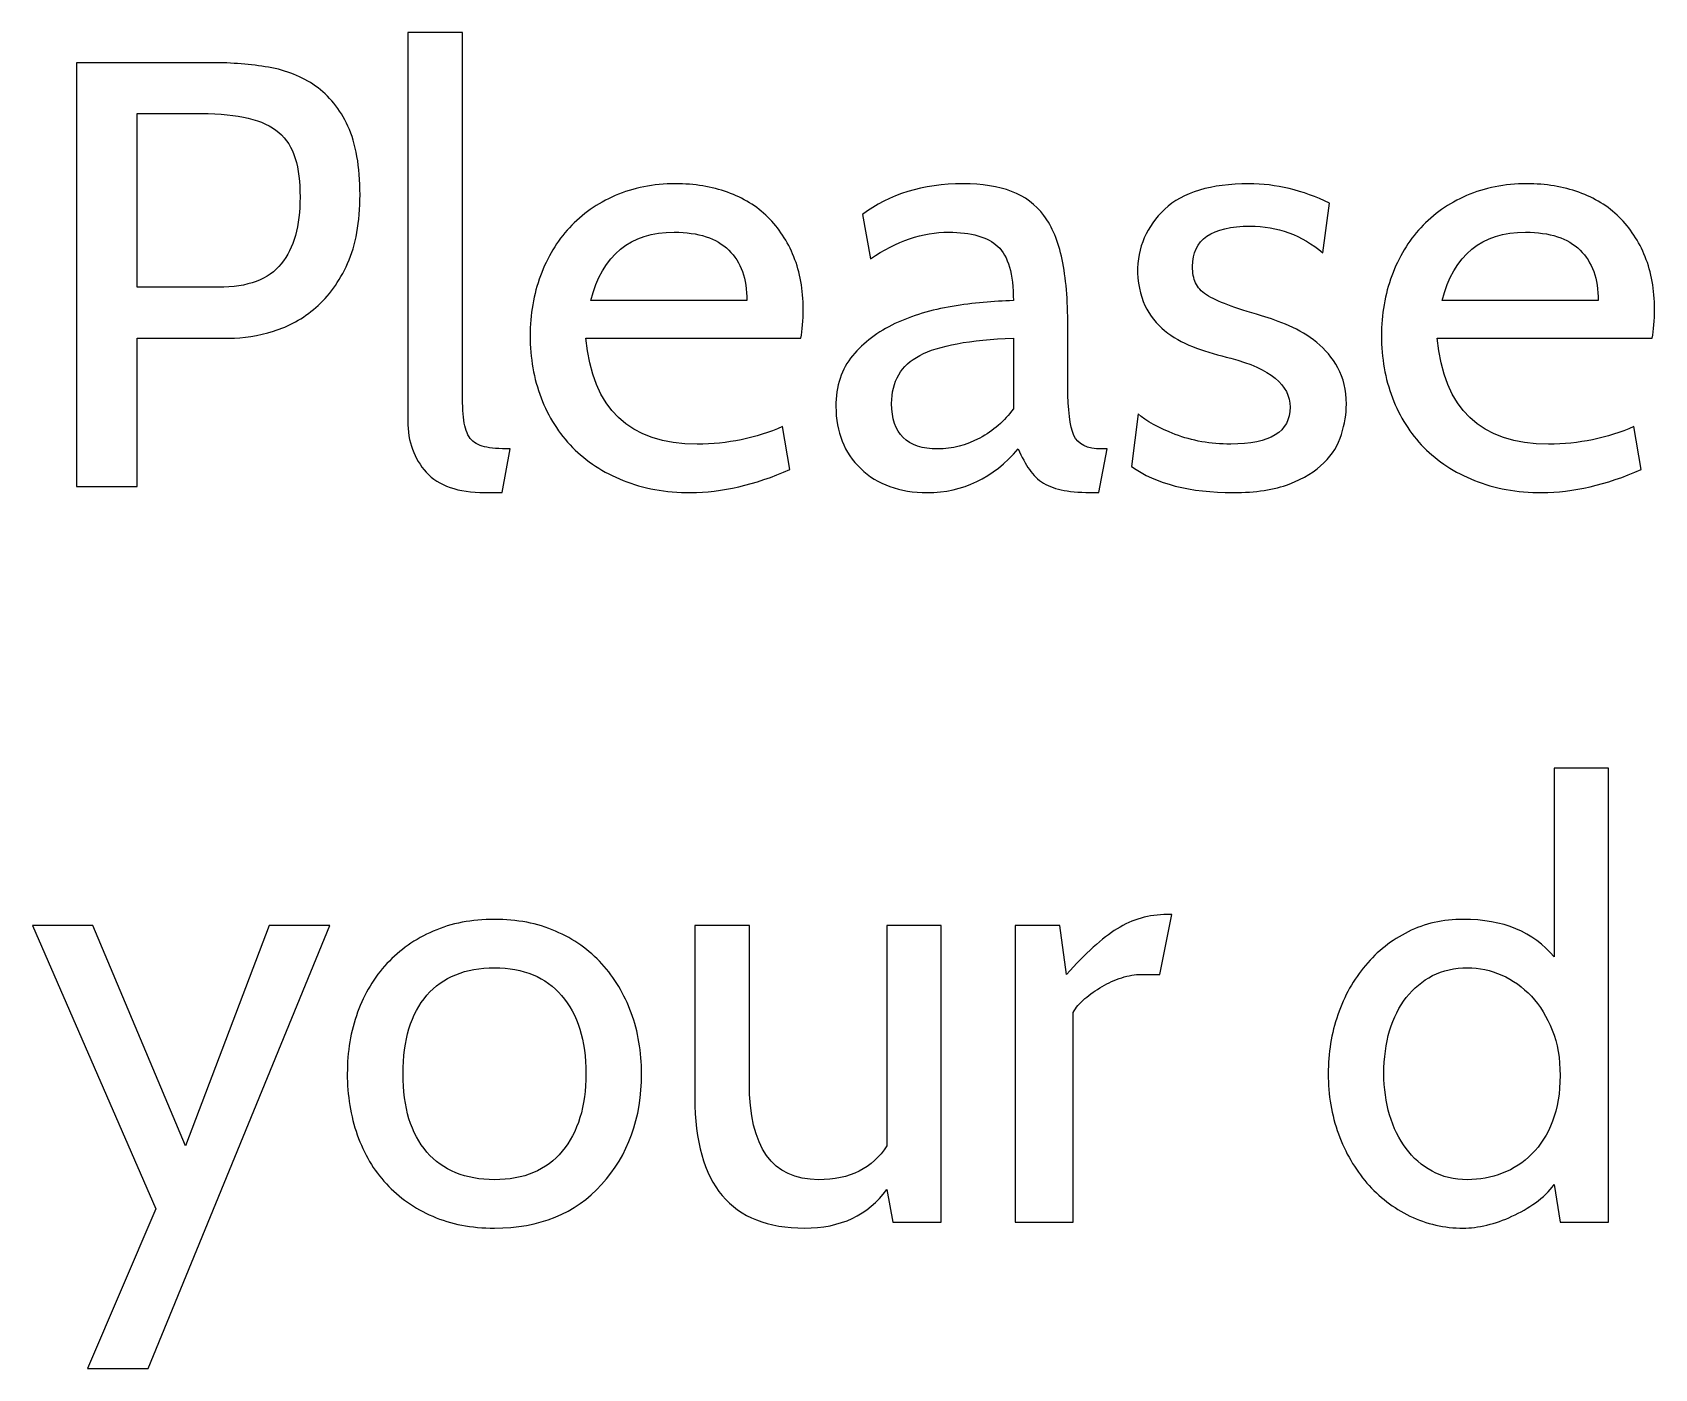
# Model space of a CAD drawing. Header units: centimetres. Extents: x -24 to 24.1, y -20.7 to 0.5.
# Drawn here: x 6.301 to 8.569, y -6.901 to -5.032 of the extents above; entities that cross this region are included whole.
import ezdxf

# ---------------------------------------------------------------- set-up
doc = ezdxf.new("R2010")
doc.units = ezdxf.units.CM
doc.header["$MEASUREMENT"] = 0
doc.layers.add('Layer 1', color=7, linetype='Continuous')

msp = doc.modelspace()

# ---------------------------------------------------------------- linework, layer by layer
at = {"layer": 'Layer 1', "color": 250}
for points, knots in [([(6.96913, -5.61469), (6.96913, -5.61469), (6.95812, -5.67565), (6.95812, -5.67565), (6.95812, -5.67565), (6.95812, -5.67565), (6.93357, -5.67565), (6.93357, -5.67565), (6.93357, -5.67565), (6.89631, -5.67565), (6.86908, -5.66619), (6.85186, -5.64728), (6.85186, -5.64728), (6.83465, -5.62837), (6.82604, -5.60453), (6.82604, -5.57574), (6.82604, -5.57574), (6.82604, -5.57574), (6.82604, -5.03218), (6.82604, -5.03218), (6.82604, -5.03218), (6.82604, -5.03218), (6.90224, -5.03218), (6.90224, -5.03218), (6.90224, -5.03218), (6.90224, -5.03218), (6.90224, -5.53171), (6.90224, -5.53171), (6.90224, -5.53171), (6.90224, -5.54921), (6.90295, -5.56346), (6.90436, -5.57447), (6.90436, -5.57447), (6.90577, -5.58548), (6.90873, -5.59394), (6.91325, -5.59987), (6.91325, -5.59987), (6.91776, -5.6058), (6.9244, -5.60975), (6.93314, -5.61172), (6.93314, -5.61172), (6.94189, -5.6137), (6.95389, -5.61469), (6.96913, -5.61469)], [0, 0, 0, 0, 0.08333333, 0.08333333, 0.08333333, 0.08333333, 0.16666667, 0.16666667, 0.16666667, 0.16666667, 0.25, 0.25, 0.25, 0.25, 0.33333333, 0.33333333, 0.33333333, 0.33333333, 0.41666667, 0.41666667, 0.41666667, 0.41666667, 0.5, 0.5, 0.5, 0.5, 0.58333333, 0.58333333, 0.58333333, 0.58333333, 0.66666667, 0.66666667, 0.66666667, 0.66666667, 0.75, 0.75, 0.75, 0.75, 0.83333333, 0.83333333, 0.83333333, 0.83333333, 1, 1, 1, 1]), ([(6.44758, -5.45975), (6.44758, -5.45975), (6.44758, -5.66718), (6.44758, -5.66718), (6.44758, -5.66718), (6.44758, -5.66718), (6.36291, -5.66718), (6.36291, -5.66718), (6.36291, -5.66718), (6.36291, -5.66718), (6.36291, -5.07451), (6.36291, -5.07451), (6.36291, -5.07451), (6.36291, -5.07451), (6.55257, -5.07451), (6.55257, -5.07451), (6.55257, -5.07451), (6.58023, -5.07451), (6.60647, -5.07663), (6.63131, -5.08086), (6.63131, -5.08086), (6.65614, -5.08509), (6.67802, -5.09384), (6.69692, -5.10711), (6.69692, -5.10711), (6.71583, -5.12037), (6.73093, -5.13914), (6.74222, -5.16341), (6.74222, -5.16341), (6.75351, -5.18768), (6.75916, -5.21957), (6.75916, -5.25909), (6.75916, -5.25909), (6.75916, -5.29747), (6.75337, -5.3295), (6.7418, -5.35518), (6.7418, -5.35518), (6.73023, -5.38086), (6.71541, -5.40147), (6.69735, -5.41699), (6.69735, -5.41699), (6.67929, -5.43251), (6.65953, -5.44352), (6.63808, -5.45001), (6.63808, -5.45001), (6.61663, -5.4565), (6.59603, -5.45975), (6.57627, -5.45975), (6.57627, -5.45975), (6.57627, -5.45975), (6.44758, -5.45975), (6.44758, -5.45975)], [0, 0, 0, 0, 0.07142857, 0.07142857, 0.07142857, 0.07142857, 0.14285714, 0.14285714, 0.14285714, 0.14285714, 0.21428571, 0.21428571, 0.21428571, 0.21428571, 0.28571429, 0.28571429, 0.28571429, 0.28571429, 0.35714286, 0.35714286, 0.35714286, 0.35714286, 0.42857143, 0.42857143, 0.42857143, 0.42857143, 0.5, 0.5, 0.5, 0.5, 0.57142857, 0.57142857, 0.57142857, 0.57142857, 0.64285714, 0.64285714, 0.64285714, 0.64285714, 0.71428571, 0.71428571, 0.71428571, 0.71428571, 0.78571429, 0.78571429, 0.78571429, 0.78571429, 0.85714286, 0.85714286, 0.85714286, 0.85714286, 1, 1, 1, 1]), ([(6.44758, -5.14563), (6.44758, -5.14563), (6.44758, -5.38863), (6.44758, -5.38863), (6.44758, -5.38863), (6.44758, -5.38863), (6.56103, -5.38863), (6.56103, -5.38863), (6.56103, -5.38863), (6.60224, -5.38863), (6.63159, -5.37762), (6.64909, -5.35575), (6.64909, -5.35575), (6.66659, -5.33387), (6.67533, -5.30283), (6.67533, -5.26247), (6.67533, -5.26247), (6.67533, -5.24145), (6.67308, -5.22338), (6.66856, -5.20828), (6.66856, -5.20828), (6.66405, -5.19319), (6.65643, -5.18119), (6.6457, -5.17202), (6.6457, -5.17202), (6.63498, -5.16299), (6.62072, -5.15636), (6.60294, -5.15198), (6.60294, -5.15198), (6.58516, -5.14775), (6.56329, -5.14563), (6.53733, -5.14563), (6.53733, -5.14563), (6.53733, -5.14563), (6.44758, -5.14563), (6.44758, -5.14563)], [0, 0, 0, 0, 0.1, 0.1, 0.1, 0.1, 0.2, 0.2, 0.2, 0.2, 0.3, 0.3, 0.3, 0.3, 0.4, 0.4, 0.4, 0.4, 0.5, 0.5, 0.5, 0.5, 0.6, 0.6, 0.6, 0.6, 0.7, 0.7, 0.7, 0.7, 0.8, 0.8, 0.8, 0.8, 1, 1, 1, 1]), ([(7.37553, -5.45975), (7.37553, -5.45975), (7.07496, -5.45975), (7.07496, -5.45975), (7.07496, -5.45975), (7.08399, -5.55852), (7.13592, -5.60791), (7.23075, -5.60791), (7.23075, -5.60791), (7.27308, -5.60791), (7.31287, -5.59973), (7.35013, -5.58336), (7.35013, -5.58336), (7.35013, -5.58336), (7.36029, -5.64347), (7.36029, -5.64347), (7.36029, -5.64347), (7.31118, -5.66492), (7.2649, -5.67565), (7.22143, -5.67565), (7.22143, -5.67565), (7.18644, -5.67565), (7.15497, -5.67), (7.12703, -5.65871), (7.12703, -5.65871), (7.09909, -5.64742), (7.07552, -5.63204), (7.05633, -5.61257), (7.05633, -5.61257), (7.03714, -5.5931), (7.02247, -5.56995), (7.01231, -5.54314), (7.01231, -5.54314), (7.00215, -5.51633), (6.99707, -5.4874), (6.99707, -5.45636), (6.99707, -5.45636), (6.99707, -5.42644), (7.00186, -5.3985), (7.01146, -5.37254), (7.01146, -5.37254), (7.02106, -5.34657), (7.0346, -5.32414), (7.0521, -5.30523), (7.0521, -5.30523), (7.0696, -5.28632), (7.09091, -5.27136), (7.11602, -5.26036), (7.11602, -5.26036), (7.14114, -5.24935), (7.16922, -5.24384), (7.20027, -5.24384), (7.20027, -5.24384), (7.2268, -5.24384), (7.25107, -5.2478), (7.27308, -5.2557), (7.27308, -5.2557), (7.29509, -5.2636), (7.31386, -5.27517), (7.32938, -5.29041), (7.32938, -5.29041), (7.34491, -5.30565), (7.35704, -5.32414), (7.36579, -5.34587), (7.36579, -5.34587), (7.37454, -5.3676), (7.37891, -5.39201), (7.37891, -5.41911), (7.37891, -5.41911), (7.37891, -5.43491), (7.37779, -5.44846), (7.37553, -5.45975)], [0, 0, 0, 0, 0.05263158, 0.05263158, 0.05263158, 0.05263158, 0.10526316, 0.10526316, 0.10526316, 0.10526316, 0.15789474, 0.15789474, 0.15789474, 0.15789474, 0.21052632, 0.21052632, 0.21052632, 0.21052632, 0.26315789, 0.26315789, 0.26315789, 0.26315789, 0.31578947, 0.31578947, 0.31578947, 0.31578947, 0.36842105, 0.36842105, 0.36842105, 0.36842105, 0.42105263, 0.42105263, 0.42105263, 0.42105263, 0.47368421, 0.47368421, 0.47368421, 0.47368421, 0.52631579, 0.52631579, 0.52631579, 0.52631579, 0.57894737, 0.57894737, 0.57894737, 0.57894737, 0.63157895, 0.63157895, 0.63157895, 0.63157895, 0.68421053, 0.68421053, 0.68421053, 0.68421053, 0.73684211, 0.73684211, 0.73684211, 0.73684211, 0.78947368, 0.78947368, 0.78947368, 0.78947368, 0.84210526, 0.84210526, 0.84210526, 0.84210526, 0.89473684, 0.89473684, 0.89473684, 0.89473684, 1, 1, 1, 1]), ([(7.80395, -5.61469), (7.80395, -5.61469), (7.79209, -5.67565), (7.79209, -5.67565), (7.79209, -5.67565), (7.79209, -5.67565), (7.78617, -5.67565), (7.78617, -5.67565), (7.78617, -5.67565), (7.76923, -5.67565), (7.75512, -5.67466), (7.74383, -5.67268), (7.74383, -5.67268), (7.73255, -5.67071), (7.72295, -5.66732), (7.71505, -5.66252), (7.71505, -5.66252), (7.70715, -5.65773), (7.70051, -5.65138), (7.69515, -5.64347), (7.69515, -5.64347), (7.68979, -5.63557), (7.68457, -5.62598), (7.67949, -5.61469), (7.67949, -5.61469), (7.64449, -5.65533), (7.60216, -5.67565), (7.55249, -5.67565), (7.55249, -5.67565), (7.51354, -5.67565), (7.4825, -5.6645), (7.45935, -5.6422), (7.45935, -5.6422), (7.43621, -5.61991), (7.42464, -5.59098), (7.42464, -5.55542), (7.42464, -5.55542), (7.42464, -5.52663), (7.4324, -5.50293), (7.44792, -5.4843), (7.44792, -5.4843), (7.46345, -5.46567), (7.4832, -5.45071), (7.50719, -5.43943), (7.50719, -5.43943), (7.53118, -5.42814), (7.55785, -5.42009), (7.5872, -5.4153), (7.5872, -5.4153), (7.61655, -5.4105), (7.64506, -5.40782), (7.67271, -5.40725), (7.67271, -5.40725), (7.67271, -5.37), (7.66552, -5.34474), (7.65112, -5.33148), (7.65112, -5.33148), (7.63673, -5.31821), (7.61373, -5.31158), (7.58212, -5.31158), (7.58212, -5.31158), (7.546, -5.31158), (7.50959, -5.324), (7.4729, -5.34883), (7.4729, -5.34883), (7.4729, -5.34883), (7.46189, -5.28703), (7.46189, -5.28703), (7.46189, -5.28703), (7.49915, -5.25824), (7.546, -5.24384), (7.60244, -5.24384), (7.60244, -5.24384), (7.62897, -5.24384), (7.65155, -5.24737), (7.67017, -5.25443), (7.67017, -5.25443), (7.6888, -5.26148), (7.7039, -5.27277), (7.71547, -5.2883), (7.71547, -5.2883), (7.72704, -5.30382), (7.73551, -5.32428), (7.74087, -5.34968), (7.74087, -5.34968), (7.74623, -5.37508), (7.74891, -5.40612), (7.74891, -5.44281), (7.74891, -5.44281), (7.74891, -5.44281), (7.74891, -5.52748), (7.74891, -5.52748), (7.74891, -5.52748), (7.74891, -5.56022), (7.75174, -5.58294), (7.75738, -5.59564), (7.75738, -5.59564), (7.76303, -5.60834), (7.77601, -5.61469), (7.79633, -5.61469), (7.79633, -5.61469), (7.79633, -5.61469), (7.80395, -5.61469), (7.80395, -5.61469)], [0, 0, 0, 0, 0.03703704, 0.03703704, 0.03703704, 0.03703704, 0.07407407, 0.07407407, 0.07407407, 0.07407407, 0.11111111, 0.11111111, 0.11111111, 0.11111111, 0.14814815, 0.14814815, 0.14814815, 0.14814815, 0.18518519, 0.18518519, 0.18518519, 0.18518519, 0.22222222, 0.22222222, 0.22222222, 0.22222222, 0.25925926, 0.25925926, 0.25925926, 0.25925926, 0.2962963, 0.2962963, 0.2962963, 0.2962963, 0.33333333, 0.33333333, 0.33333333, 0.33333333, 0.37037037, 0.37037037, 0.37037037, 0.37037037, 0.40740741, 0.40740741, 0.40740741, 0.40740741, 0.44444444, 0.44444444, 0.44444444, 0.44444444, 0.48148148, 0.48148148, 0.48148148, 0.48148148, 0.51851852, 0.51851852, 0.51851852, 0.51851852, 0.55555556, 0.55555556, 0.55555556, 0.55555556, 0.59259259, 0.59259259, 0.59259259, 0.59259259, 0.62962963, 0.62962963, 0.62962963, 0.62962963, 0.66666667, 0.66666667, 0.66666667, 0.66666667, 0.7037037, 0.7037037, 0.7037037, 0.7037037, 0.74074074, 0.74074074, 0.74074074, 0.74074074, 0.77777778, 0.77777778, 0.77777778, 0.77777778, 0.81481481, 0.81481481, 0.81481481, 0.81481481, 0.85185185, 0.85185185, 0.85185185, 0.85185185, 0.88888889, 0.88888889, 0.88888889, 0.88888889, 0.92592593, 0.92592593, 0.92592593, 0.92592593, 1, 1, 1, 1]), ([(7.98005, -5.67565), (7.91966, -5.67565), (7.87224, -5.66351), (7.83781, -5.63924), (7.83781, -5.63924), (7.83781, -5.63924), (7.84713, -5.56558), (7.84713, -5.56558), (7.84713, -5.56558), (7.85842, -5.57574), (7.87577, -5.58534), (7.8992, -5.59437), (7.8992, -5.59437), (7.92262, -5.6034), (7.94844, -5.60791), (7.97667, -5.60791), (7.97667, -5.60791), (8.03198, -5.60791), (8.05964, -5.5907), (8.05964, -5.55627), (8.05964, -5.55627), (8.05964, -5.52522), (8.03198, -5.50236), (7.97667, -5.48769), (7.97667, -5.48769), (7.95973, -5.48373), (7.94379, -5.47908), (7.92883, -5.47372), (7.92883, -5.47372), (7.91387, -5.46835), (7.90047, -5.4613), (7.88861, -5.45255), (7.88861, -5.45255), (7.87676, -5.4438), (7.86702, -5.43265), (7.8594, -5.41911), (7.8594, -5.41911), (7.85178, -5.40556), (7.84741, -5.38863), (7.84628, -5.36831), (7.84628, -5.36831), (7.84628, -5.33275), (7.85898, -5.30311), (7.88438, -5.27941), (7.88438, -5.27941), (7.90978, -5.2557), (7.94901, -5.24384), (8.00207, -5.24384), (8.00207, -5.24384), (8.03989, -5.24384), (8.07742, -5.25288), (8.11467, -5.27094), (8.11467, -5.27094), (8.11467, -5.27094), (8.10536, -5.34037), (8.10536, -5.34037), (8.10536, -5.34037), (8.07601, -5.31553), (8.04214, -5.30311), (8.00376, -5.30311), (8.00376, -5.30311), (7.95014, -5.30311), (7.92333, -5.32188), (7.92333, -5.35942), (7.92333, -5.35942), (7.92333, -5.36845), (7.92474, -5.37621), (7.92756, -5.38242), (7.92756, -5.38242), (7.93038, -5.38863), (7.93546, -5.39427), (7.9428, -5.39907), (7.9428, -5.39907), (7.95014, -5.40387), (7.96002, -5.40852), (7.97243, -5.41318), (7.97243, -5.41318), (7.98485, -5.41769), (8.00066, -5.42277), (8.01985, -5.42842), (8.01985, -5.42842), (8.0317, -5.43181), (8.04454, -5.43646), (8.05837, -5.44239), (8.05837, -5.44239), (8.0722, -5.44832), (8.08504, -5.45608), (8.09689, -5.46567), (8.09689, -5.46567), (8.10875, -5.47527), (8.11863, -5.48712), (8.12653, -5.50123), (8.12653, -5.50123), (8.13443, -5.51534), (8.13838, -5.53228), (8.13838, -5.55203), (8.13838, -5.55203), (8.13838, -5.56558), (8.13612, -5.57969), (8.13161, -5.59437), (8.13161, -5.59437), (8.12709, -5.60904), (8.11891, -5.62231), (8.10705, -5.63416), (8.10705, -5.63416), (8.0952, -5.64601), (8.07897, -5.65589), (8.05837, -5.66379), (8.05837, -5.66379), (8.03777, -5.6717), (8.01166, -5.67565), (7.98005, -5.67565)], [0, 0, 0, 0, 0.03448276, 0.03448276, 0.03448276, 0.03448276, 0.06896552, 0.06896552, 0.06896552, 0.06896552, 0.10344828, 0.10344828, 0.10344828, 0.10344828, 0.13793103, 0.13793103, 0.13793103, 0.13793103, 0.17241379, 0.17241379, 0.17241379, 0.17241379, 0.20689655, 0.20689655, 0.20689655, 0.20689655, 0.24137931, 0.24137931, 0.24137931, 0.24137931, 0.27586207, 0.27586207, 0.27586207, 0.27586207, 0.31034483, 0.31034483, 0.31034483, 0.31034483, 0.34482759, 0.34482759, 0.34482759, 0.34482759, 0.37931034, 0.37931034, 0.37931034, 0.37931034, 0.4137931, 0.4137931, 0.4137931, 0.4137931, 0.44827586, 0.44827586, 0.44827586, 0.44827586, 0.48275862, 0.48275862, 0.48275862, 0.48275862, 0.51724138, 0.51724138, 0.51724138, 0.51724138, 0.55172414, 0.55172414, 0.55172414, 0.55172414, 0.5862069, 0.5862069, 0.5862069, 0.5862069, 0.62068966, 0.62068966, 0.62068966, 0.62068966, 0.65517241, 0.65517241, 0.65517241, 0.65517241, 0.68965517, 0.68965517, 0.68965517, 0.68965517, 0.72413793, 0.72413793, 0.72413793, 0.72413793, 0.75862069, 0.75862069, 0.75862069, 0.75862069, 0.79310345, 0.79310345, 0.79310345, 0.79310345, 0.82758621, 0.82758621, 0.82758621, 0.82758621, 0.86206897, 0.86206897, 0.86206897, 0.86206897, 0.89655172, 0.89655172, 0.89655172, 0.89655172, 0.93103448, 0.93103448, 0.93103448, 0.93103448, 1, 1, 1, 1]), ([(8.56595, -5.45975), (8.56595, -5.45975), (8.26538, -5.45975), (8.26538, -5.45975), (8.26538, -5.45975), (8.27441, -5.55852), (8.32634, -5.60791), (8.42117, -5.60791), (8.42117, -5.60791), (8.4635, -5.60791), (8.50329, -5.59973), (8.54055, -5.58336), (8.54055, -5.58336), (8.54055, -5.58336), (8.55071, -5.64347), (8.55071, -5.64347), (8.55071, -5.64347), (8.5016, -5.66492), (8.45532, -5.67565), (8.41185, -5.67565), (8.41185, -5.67565), (8.37686, -5.67565), (8.34539, -5.67), (8.31745, -5.65871), (8.31745, -5.65871), (8.28951, -5.64742), (8.26594, -5.63204), (8.24675, -5.61257), (8.24675, -5.61257), (8.22756, -5.5931), (8.21289, -5.56995), (8.20273, -5.54314), (8.20273, -5.54314), (8.19257, -5.51633), (8.18749, -5.4874), (8.18749, -5.45636), (8.18749, -5.45636), (8.18749, -5.42644), (8.19228, -5.3985), (8.20188, -5.37254), (8.20188, -5.37254), (8.21148, -5.34657), (8.22502, -5.32414), (8.24252, -5.30523), (8.24252, -5.30523), (8.26002, -5.28632), (8.28133, -5.27136), (8.30644, -5.26036), (8.30644, -5.26036), (8.33156, -5.24935), (8.35964, -5.24384), (8.39069, -5.24384), (8.39069, -5.24384), (8.41722, -5.24384), (8.44149, -5.2478), (8.4635, -5.2557), (8.4635, -5.2557), (8.48551, -5.2636), (8.50428, -5.27517), (8.5198, -5.29041), (8.5198, -5.29041), (8.53533, -5.30565), (8.54746, -5.32414), (8.55621, -5.34587), (8.55621, -5.34587), (8.56496, -5.3676), (8.56933, -5.39201), (8.56933, -5.41911), (8.56933, -5.41911), (8.56933, -5.43491), (8.56821, -5.44846), (8.56595, -5.45975)], [0, 0, 0, 0, 0.05263158, 0.05263158, 0.05263158, 0.05263158, 0.10526316, 0.10526316, 0.10526316, 0.10526316, 0.15789474, 0.15789474, 0.15789474, 0.15789474, 0.21052632, 0.21052632, 0.21052632, 0.21052632, 0.26315789, 0.26315789, 0.26315789, 0.26315789, 0.31578947, 0.31578947, 0.31578947, 0.31578947, 0.36842105, 0.36842105, 0.36842105, 0.36842105, 0.42105263, 0.42105263, 0.42105263, 0.42105263, 0.47368421, 0.47368421, 0.47368421, 0.47368421, 0.52631579, 0.52631579, 0.52631579, 0.52631579, 0.57894737, 0.57894737, 0.57894737, 0.57894737, 0.63157895, 0.63157895, 0.63157895, 0.63157895, 0.68421053, 0.68421053, 0.68421053, 0.68421053, 0.73684211, 0.73684211, 0.73684211, 0.73684211, 0.78947368, 0.78947368, 0.78947368, 0.78947368, 0.84210526, 0.84210526, 0.84210526, 0.84210526, 0.89473684, 0.89473684, 0.89473684, 0.89473684, 1, 1, 1, 1]), ([(7.19857, -5.31158), (7.13705, -5.31158), (7.0981, -5.34347), (7.08173, -5.40725), (7.08173, -5.40725), (7.08173, -5.40725), (7.30017, -5.40725), (7.30017, -5.40725), (7.30017, -5.40725), (7.30017, -5.37677), (7.29171, -5.35321), (7.27477, -5.33656), (7.27477, -5.33656), (7.25784, -5.3199), (7.23244, -5.31158), (7.19857, -5.31158)], [0, 0, 0, 0, 0.2, 0.2, 0.2, 0.2, 0.4, 0.4, 0.4, 0.4, 0.6, 0.6, 0.6, 0.6, 1, 1, 1, 1]), ([(8.38899, -5.31158), (8.32747, -5.31158), (8.28852, -5.34347), (8.27215, -5.40725), (8.27215, -5.40725), (8.27215, -5.40725), (8.49059, -5.40725), (8.49059, -5.40725), (8.49059, -5.40725), (8.49059, -5.37677), (8.48213, -5.35321), (8.46519, -5.33656), (8.46519, -5.33656), (8.44826, -5.3199), (8.42286, -5.31158), (8.38899, -5.31158)], [0, 0, 0, 0, 0.2, 0.2, 0.2, 0.2, 0.4, 0.4, 0.4, 0.4, 0.6, 0.6, 0.6, 0.6, 1, 1, 1, 1]), ([(7.67271, -5.55881), (7.67271, -5.55881), (7.67271, -5.45975), (7.67271, -5.45975), (7.67271, -5.45975), (7.61175, -5.462), (7.56815, -5.47005), (7.5419, -5.48388), (7.5419, -5.48388), (7.51566, -5.4977), (7.50253, -5.52014), (7.50253, -5.55119), (7.50253, -5.55119), (7.50253, -5.59352), (7.52398, -5.61469), (7.56688, -5.61469), (7.56688, -5.61469), (7.5872, -5.61469), (7.60682, -5.60961), (7.62572, -5.59945), (7.62572, -5.59945), (7.64463, -5.58929), (7.6603, -5.57574), (7.67271, -5.55881)], [0, 0, 0, 0, 0.14285714, 0.14285714, 0.14285714, 0.14285714, 0.28571429, 0.28571429, 0.28571429, 0.28571429, 0.42857143, 0.42857143, 0.42857143, 0.42857143, 0.57142857, 0.57142857, 0.57142857, 0.57142857, 0.71428571, 0.71428571, 0.71428571, 0.71428571, 1, 1, 1, 1]), ([(8.50499, -6.69589), (8.50499, -6.69589), (8.43726, -6.69589), (8.43726, -6.69589), (8.43726, -6.69589), (8.43726, -6.69589), (8.42879, -6.6434), (8.42879, -6.6434), (8.42879, -6.6434), (8.42202, -6.65299), (8.41341, -6.66146), (8.40297, -6.6688), (8.40297, -6.6688), (8.39253, -6.67613), (8.38152, -6.68248), (8.36995, -6.68785), (8.36995, -6.68785), (8.35838, -6.69321), (8.34666, -6.6973), (8.33481, -6.70012), (8.33481, -6.70012), (8.32296, -6.70295), (8.31195, -6.70436), (8.30179, -6.70436), (8.30179, -6.70436), (8.27526, -6.70436), (8.25043, -6.69871), (8.22728, -6.68742), (8.22728, -6.68742), (8.20414, -6.67613), (8.1841, -6.66075), (8.16717, -6.64128), (8.16717, -6.64128), (8.15024, -6.62181), (8.13697, -6.59895), (8.12738, -6.5727), (8.12738, -6.5727), (8.11778, -6.54645), (8.11298, -6.51837), (8.11298, -6.48846), (8.11298, -6.48846), (8.11298, -6.45967), (8.1175, -6.43215), (8.12653, -6.40591), (8.12653, -6.40591), (8.13556, -6.37966), (8.1484, -6.35666), (8.16505, -6.3369), (8.16505, -6.3369), (8.1817, -6.31715), (8.2016, -6.30148), (8.22474, -6.28991), (8.22474, -6.28991), (8.24789, -6.27834), (8.27357, -6.27255), (8.30179, -6.27255), (8.30179, -6.27255), (8.35767, -6.27255), (8.4, -6.29005), (8.42879, -6.32505), (8.42879, -6.32505), (8.42879, -6.32505), (8.42879, -6.06089), (8.42879, -6.06089), (8.42879, -6.06089), (8.42879, -6.06089), (8.50499, -6.06089), (8.50499, -6.06089), (8.50499, -6.06089), (8.50499, -6.06089), (8.50499, -6.69589), (8.50499, -6.69589)], [0, 0, 0, 0, 0.05263158, 0.05263158, 0.05263158, 0.05263158, 0.10526316, 0.10526316, 0.10526316, 0.10526316, 0.15789474, 0.15789474, 0.15789474, 0.15789474, 0.21052632, 0.21052632, 0.21052632, 0.21052632, 0.26315789, 0.26315789, 0.26315789, 0.26315789, 0.31578947, 0.31578947, 0.31578947, 0.31578947, 0.36842105, 0.36842105, 0.36842105, 0.36842105, 0.42105263, 0.42105263, 0.42105263, 0.42105263, 0.47368421, 0.47368421, 0.47368421, 0.47368421, 0.52631579, 0.52631579, 0.52631579, 0.52631579, 0.57894737, 0.57894737, 0.57894737, 0.57894737, 0.63157895, 0.63157895, 0.63157895, 0.63157895, 0.68421053, 0.68421053, 0.68421053, 0.68421053, 0.73684211, 0.73684211, 0.73684211, 0.73684211, 0.78947368, 0.78947368, 0.78947368, 0.78947368, 0.84210526, 0.84210526, 0.84210526, 0.84210526, 0.89473684, 0.89473684, 0.89473684, 0.89473684, 1, 1, 1, 1]), ([(6.71682, -6.28102), (6.71682, -6.28102), (6.46282, -6.90078), (6.46282, -6.90078), (6.46282, -6.90078), (6.46282, -6.90078), (6.37815, -6.90078), (6.37815, -6.90078), (6.37815, -6.90078), (6.37815, -6.90078), (6.47383, -6.67726), (6.47383, -6.67726), (6.47383, -6.67726), (6.47383, -6.67726), (6.30111, -6.28102), (6.30111, -6.28102), (6.30111, -6.28102), (6.30111, -6.28102), (6.38577, -6.28102), (6.38577, -6.28102), (6.38577, -6.28102), (6.38577, -6.28102), (6.51531, -6.58921), (6.51531, -6.58921), (6.51531, -6.58921), (6.51531, -6.58921), (6.63215, -6.28102), (6.63215, -6.28102), (6.63215, -6.28102), (6.63215, -6.28102), (6.71682, -6.28102), (6.71682, -6.28102)], [0, 0, 0, 0, 0.11111111, 0.11111111, 0.11111111, 0.11111111, 0.22222222, 0.22222222, 0.22222222, 0.22222222, 0.33333333, 0.33333333, 0.33333333, 0.33333333, 0.44444444, 0.44444444, 0.44444444, 0.44444444, 0.55555556, 0.55555556, 0.55555556, 0.55555556, 0.66666667, 0.66666667, 0.66666667, 0.66666667, 0.77777778, 0.77777778, 0.77777778, 0.77777778, 1, 1, 1, 1]), ([(7.09697, -6.6434), (7.06029, -6.68404), (7.01033, -6.70436), (6.94711, -6.70436), (6.94711, -6.70436), (6.91494, -6.70436), (6.88615, -6.69885), (6.86075, -6.68785), (6.86075, -6.68785), (6.83535, -6.67684), (6.81376, -6.66174), (6.79598, -6.64255), (6.79598, -6.64255), (6.7782, -6.62336), (6.76466, -6.6005), (6.75534, -6.57397), (6.75534, -6.57397), (6.74603, -6.54744), (6.74137, -6.51894), (6.74137, -6.48846), (6.74137, -6.48846), (6.74137, -6.45741), (6.74617, -6.42877), (6.75577, -6.40252), (6.75577, -6.40252), (6.76536, -6.37627), (6.77905, -6.35355), (6.79683, -6.33436), (6.79683, -6.33436), (6.81461, -6.31517), (6.8362, -6.30007), (6.8616, -6.28907), (6.8616, -6.28907), (6.887, -6.27806), (6.91551, -6.27255), (6.94711, -6.27255), (6.94711, -6.27255), (6.97872, -6.27255), (7.00723, -6.27806), (7.03263, -6.28907), (7.03263, -6.28907), (7.05803, -6.30007), (7.07962, -6.31531), (7.0974, -6.33479), (7.0974, -6.33479), (7.11518, -6.35426), (7.12887, -6.37712), (7.13846, -6.40337), (7.13846, -6.40337), (7.14806, -6.42961), (7.15286, -6.45798), (7.15286, -6.48846), (7.15286, -6.48846), (7.15286, -6.55054), (7.13423, -6.60219), (7.09697, -6.6434)], [0, 0, 0, 0, 0.06666667, 0.06666667, 0.06666667, 0.06666667, 0.13333333, 0.13333333, 0.13333333, 0.13333333, 0.2, 0.2, 0.2, 0.2, 0.26666667, 0.26666667, 0.26666667, 0.26666667, 0.33333333, 0.33333333, 0.33333333, 0.33333333, 0.4, 0.4, 0.4, 0.4, 0.46666667, 0.46666667, 0.46666667, 0.46666667, 0.53333333, 0.53333333, 0.53333333, 0.53333333, 0.6, 0.6, 0.6, 0.6, 0.66666667, 0.66666667, 0.66666667, 0.66666667, 0.73333333, 0.73333333, 0.73333333, 0.73333333, 0.8, 0.8, 0.8, 0.8, 0.86666667, 0.86666667, 0.86666667, 0.86666667, 1, 1, 1, 1]), ([(7.57196, -6.69589), (7.57196, -6.69589), (7.50422, -6.69589), (7.50422, -6.69589), (7.50422, -6.69589), (7.50422, -6.69589), (7.49576, -6.65017), (7.49576, -6.65017), (7.49576, -6.65017), (7.46979, -6.68629), (7.43141, -6.70436), (7.38061, -6.70436), (7.38061, -6.70436), (7.27845, -6.70436), (7.22736, -6.64368), (7.22736, -6.52232), (7.22736, -6.52232), (7.22736, -6.52232), (7.22736, -6.28102), (7.22736, -6.28102), (7.22736, -6.28102), (7.22736, -6.28102), (7.30356, -6.28102), (7.30356, -6.28102), (7.30356, -6.28102), (7.30356, -6.28102), (7.30356, -6.50116), (7.30356, -6.50116), (7.30356, -6.50116), (7.30356, -6.59147), (7.33574, -6.63662), (7.40008, -6.63662), (7.40008, -6.63662), (7.44411, -6.63662), (7.476, -6.62082), (7.49576, -6.58921), (7.49576, -6.58921), (7.49576, -6.58921), (7.49576, -6.28102), (7.49576, -6.28102), (7.49576, -6.28102), (7.49576, -6.28102), (7.57196, -6.28102), (7.57196, -6.28102), (7.57196, -6.28102), (7.57196, -6.28102), (7.57196, -6.69589), (7.57196, -6.69589)], [0, 0, 0, 0, 0.07692308, 0.07692308, 0.07692308, 0.07692308, 0.15384615, 0.15384615, 0.15384615, 0.15384615, 0.23076923, 0.23076923, 0.23076923, 0.23076923, 0.30769231, 0.30769231, 0.30769231, 0.30769231, 0.38461538, 0.38461538, 0.38461538, 0.38461538, 0.46153846, 0.46153846, 0.46153846, 0.46153846, 0.53846154, 0.53846154, 0.53846154, 0.53846154, 0.61538462, 0.61538462, 0.61538462, 0.61538462, 0.69230769, 0.69230769, 0.69230769, 0.69230769, 0.76923077, 0.76923077, 0.76923077, 0.76923077, 0.84615385, 0.84615385, 0.84615385, 0.84615385, 1, 1, 1, 1]), ([(7.89454, -6.26578), (7.89454, -6.26578), (7.87761, -6.3496), (7.87761, -6.3496), (7.87761, -6.3496), (7.87761, -6.3496), (7.85136, -6.3496), (7.85136, -6.3496), (7.85136, -6.3496), (7.8429, -6.3496), (7.83387, -6.35115), (7.82427, -6.35426), (7.82427, -6.35426), (7.81468, -6.35736), (7.8055, -6.36146), (7.79675, -6.36654), (7.79675, -6.36654), (7.78801, -6.37162), (7.77996, -6.37726), (7.77262, -6.38347), (7.77262, -6.38347), (7.76529, -6.38968), (7.75992, -6.39617), (7.75654, -6.40294), (7.75654, -6.40294), (7.75654, -6.40294), (7.75654, -6.69589), (7.75654, -6.69589), (7.75654, -6.69589), (7.75654, -6.69589), (7.67526, -6.69589), (7.67526, -6.69589), (7.67526, -6.69589), (7.67526, -6.69589), (7.67526, -6.28102), (7.67526, -6.28102), (7.67526, -6.28102), (7.67526, -6.28102), (7.73791, -6.28102), (7.73791, -6.28102), (7.73791, -6.28102), (7.73791, -6.28102), (7.74722, -6.3496), (7.74722, -6.3496), (7.74722, -6.3496), (7.77319, -6.32025), (7.79675, -6.29894), (7.81792, -6.28568), (7.81792, -6.28568), (7.83909, -6.27241), (7.86237, -6.26578), (7.88777, -6.26578), (7.88777, -6.26578), (7.88777, -6.26578), (7.89454, -6.26578), (7.89454, -6.26578)], [0, 0, 0, 0, 0.06666667, 0.06666667, 0.06666667, 0.06666667, 0.13333333, 0.13333333, 0.13333333, 0.13333333, 0.2, 0.2, 0.2, 0.2, 0.26666667, 0.26666667, 0.26666667, 0.26666667, 0.33333333, 0.33333333, 0.33333333, 0.33333333, 0.4, 0.4, 0.4, 0.4, 0.46666667, 0.46666667, 0.46666667, 0.46666667, 0.53333333, 0.53333333, 0.53333333, 0.53333333, 0.6, 0.6, 0.6, 0.6, 0.66666667, 0.66666667, 0.66666667, 0.66666667, 0.73333333, 0.73333333, 0.73333333, 0.73333333, 0.8, 0.8, 0.8, 0.8, 0.86666667, 0.86666667, 0.86666667, 0.86666667, 1, 1, 1, 1]), ([(7.04109, -6.37924), (7.01908, -6.35327), (6.98775, -6.34029), (6.94711, -6.34029), (6.94711, -6.34029), (6.90647, -6.34029), (6.87501, -6.35313), (6.85271, -6.37881), (6.85271, -6.37881), (6.83041, -6.40449), (6.81927, -6.44104), (6.81927, -6.48846), (6.81927, -6.48846), (6.81927, -6.53587), (6.83041, -6.57242), (6.85271, -6.5981), (6.85271, -6.5981), (6.87501, -6.62378), (6.90647, -6.63662), (6.94711, -6.63662), (6.94711, -6.63662), (6.98832, -6.63662), (7.01993, -6.62336), (7.04194, -6.59683), (7.04194, -6.59683), (7.06395, -6.5703), (7.07496, -6.53418), (7.07496, -6.48846), (7.07496, -6.48846), (7.07496, -6.44161), (7.06367, -6.4052), (7.04109, -6.37924)], [0, 0, 0, 0, 0.11111111, 0.11111111, 0.11111111, 0.11111111, 0.22222222, 0.22222222, 0.22222222, 0.22222222, 0.33333333, 0.33333333, 0.33333333, 0.33333333, 0.44444444, 0.44444444, 0.44444444, 0.44444444, 0.55555556, 0.55555556, 0.55555556, 0.55555556, 0.66666667, 0.66666667, 0.66666667, 0.66666667, 0.77777778, 0.77777778, 0.77777778, 0.77777778, 1, 1, 1, 1]), ([(8.30772, -6.34029), (8.28966, -6.34029), (8.27343, -6.34396), (8.25903, -6.3513), (8.25903, -6.3513), (8.24464, -6.35863), (8.23236, -6.36879), (8.2222, -6.38178), (8.2222, -6.38178), (8.21204, -6.39476), (8.20428, -6.41028), (8.19892, -6.42834), (8.19892, -6.42834), (8.19356, -6.4464), (8.19088, -6.46644), (8.19088, -6.48846), (8.19088, -6.48846), (8.19088, -6.50878), (8.19356, -6.52797), (8.19892, -6.54603), (8.19892, -6.54603), (8.20428, -6.56409), (8.2119, -6.57976), (8.22178, -6.59302), (8.22178, -6.59302), (8.23166, -6.60628), (8.24379, -6.61687), (8.25819, -6.62477), (8.25819, -6.62477), (8.27258, -6.63267), (8.28909, -6.63662), (8.30772, -6.63662), (8.30772, -6.63662), (8.32465, -6.63662), (8.34088, -6.63366), (8.3564, -6.62773), (8.3564, -6.62773), (8.37192, -6.62181), (8.38575, -6.61278), (8.39789, -6.60064), (8.39789, -6.60064), (8.41002, -6.5885), (8.41962, -6.57326), (8.42667, -6.55492), (8.42667, -6.55492), (8.43373, -6.53657), (8.43726, -6.51527), (8.43726, -6.491), (8.43726, -6.491), (8.43726, -6.46729), (8.43359, -6.44612), (8.42625, -6.4275), (8.42625, -6.4275), (8.41891, -6.40887), (8.40918, -6.39306), (8.39704, -6.38008), (8.39704, -6.38008), (8.38491, -6.3671), (8.37108, -6.35722), (8.35555, -6.35045), (8.35555, -6.35045), (8.34003, -6.34368), (8.32409, -6.34029), (8.30772, -6.34029)], [0, 0, 0, 0, 0.05882353, 0.05882353, 0.05882353, 0.05882353, 0.11764706, 0.11764706, 0.11764706, 0.11764706, 0.17647059, 0.17647059, 0.17647059, 0.17647059, 0.23529412, 0.23529412, 0.23529412, 0.23529412, 0.29411765, 0.29411765, 0.29411765, 0.29411765, 0.35294118, 0.35294118, 0.35294118, 0.35294118, 0.41176471, 0.41176471, 0.41176471, 0.41176471, 0.47058824, 0.47058824, 0.47058824, 0.47058824, 0.52941176, 0.52941176, 0.52941176, 0.52941176, 0.58823529, 0.58823529, 0.58823529, 0.58823529, 0.64705882, 0.64705882, 0.64705882, 0.64705882, 0.70588235, 0.70588235, 0.70588235, 0.70588235, 0.76470588, 0.76470588, 0.76470588, 0.76470588, 0.82352941, 0.82352941, 0.82352941, 0.82352941, 0.88235294, 0.88235294, 0.88235294, 0.88235294, 1, 1, 1, 1])]:
    msp.add_open_spline(points, degree=3, knots=knots, dxfattribs=at)

doc.saveas('drawing.dxf')
